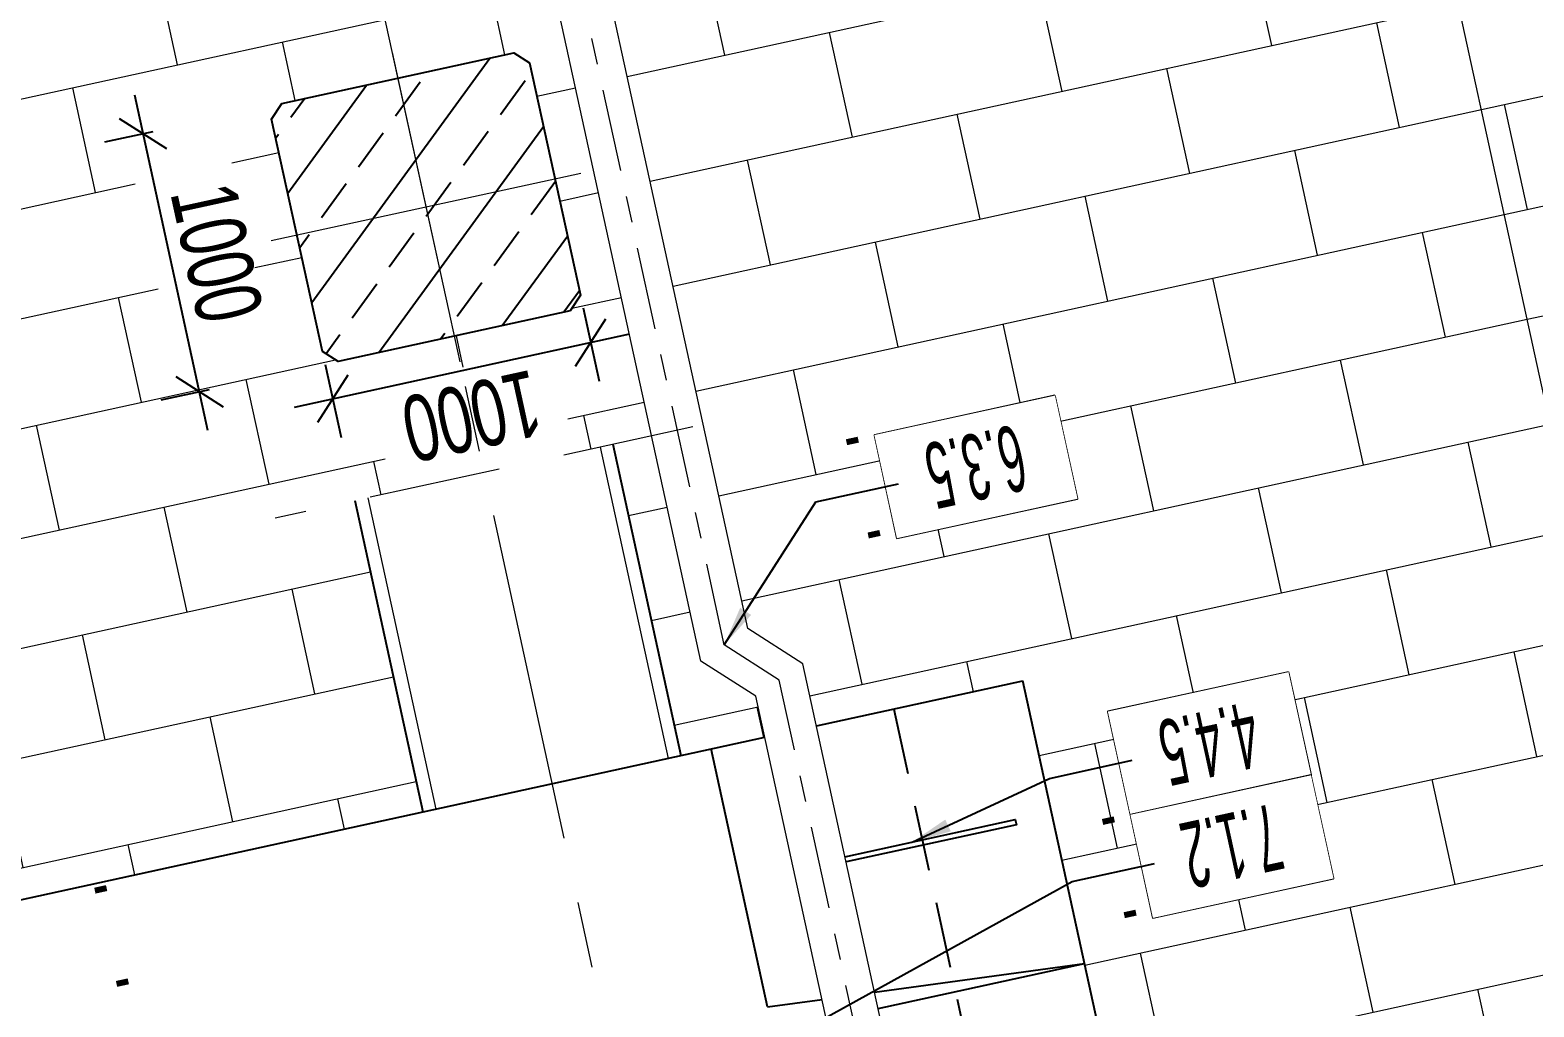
# Model space of a CAD drawing. Header units: metres. Extents: x 8416582 to 8417409, y 5771873 to 5772737.
# Drawn here: x 8416736.42 to 8416742.11, y 5772107.8 to 5772111.5 of the extents above; entities that cross this region are included whole.
import ezdxf
from ezdxf.enums import TextEntityAlignment as Align

# ---------------------------------------------------------------- set-up
doc = ezdxf.new("R2010")
doc.units = ezdxf.units.M
doc.set_wipeout_variables(frame=1)
doc.header["$PDSIZE"] = 0.05
for name, pattern in [('CENTER', [2, 1.25, -0.25, 0.25, -0.25]), ('DASHED', [0.75, 0.5, -0.25]), ('HIDDEN', [0.375, 0.25, -0.125])]:
    doc.linetypes.add(name, pattern=pattern)
for name, color, linetype in [('00RysOpi-T', 2, 'Continuous'), ('AII_M_konstrukcja beton', 3, 'Continuous'), ('AII_M_opisy do legendy', 2, 'Continuous'), ('AII_M_podpory', 1, 'Continuous')]:
    doc.layers.add(name, color=color, linetype=linetype)
for name, color, linetype, lineweight in [('AII_M_konstrukcja 0.00', 8, 'Continuous', 0), ('AII_M_konstrukcja 0.25', 1, 'Continuous', 25), ('AII_M_kreskowanie', 8, 'Continuous', 0), ('AII_M_linie przerywane', 9, 'DASHED', 18), ('AII_M_odwodnienie', 8, 'Continuous', 9), ('AII_M_opisy wymiary', 1, 'Continuous', 25), ('AII_M_osie', 9, 'CENTER', 18), ('AII_M_skarpy', 9, 'Continuous', 18), ('AII_M_wyposazenie', 1, 'Continuous', 25)]:
    doc.layers.add(name, color=color, linetype=linetype, lineweight=lineweight)
doc.styles.add('CDMSTYLE', font='CDMSIMPL.shx', dxfattribs={"width": 0.7, "bigfont": 'CDMBIGPL.shx'})
doc.dimstyles.new('CDM-ME100MM', dxfattribs={"dimscale": 0.1, "dimtxt": 2.5, "dimasz": 1.5, "dimexe": 1.5, "dimexo": 5, "dimgap": 0.5, "dimtad": 1, "dimdec": 0, "dimlfac": 1000, "dimrnd": 1, "dimzin": 9, "dimtxsty": 'CDMSTYLE', "dimblk": 'OBLIQUE', "dimcen": 2.5, "dimdle": 1.5, "dimclrd": 9, "dimclre": 9, "dimclrt": 1, "dimadec": 1, "dimazin": 2, "dimtfac": 1, "dimtdec": 0, "dimtix": 1, "dimtmove": 2, "dimatfit": 3, "dimfxl": 1, "dimtvp": 1, "dimtolj": 1, "dimtzin": 0, "dimlwd": 25, "dimlwe": 25, "dimarcsym": 0})
doc.dimstyles.new('CDM-ME100MM$7', dxfattribs={"dimscale": 0.1, "dimtxt": 2.5, "dimasz": 1.5, "dimexe": 1.5, "dimexo": 5, "dimgap": 0.5, "dimtad": 1, "dimdec": 0, "dimlfac": 1000, "dimrnd": 1, "dimzin": 9, "dimtxsty": 'CDMSTYLE', "dimblk": 'OBLIQUE', "dimcen": 2.5, "dimdle": 1.5, "dimclrd": 9, "dimclre": 9, "dimclrt": 1, "dimadec": 1, "dimazin": 2, "dimtfac": 1, "dimtdec": 0, "dimtix": 1, "dimtmove": 2, "dimatfit": 3, "dimfxl": 1, "dimtvp": 1, "dimtolj": 1, "dimtzin": 0, "dimlwd": 25, "dimlwe": 25, "dimarcsym": 0})
pattern_1 = [(192.32008, (8416702.4845, 5772263.57133), (0.0867147, -0.397041), []), (282.32008, (8416702.4845, 5772263.57133), (0.4837557, -0.3103263), [0.4064, -0.4064])]

# ---------------------------------------------------------------- blocks, each defined once
blk = doc.blocks.new('_OBLIQUE')
at = {"color": 0, "linetype": 'ByBlock'}
blk.add_line((-0.5, -0.5), (0.5, 0.5), dxfattribs=at)
blk = doc.blocks.new('*D303')
at = {"layer": 'AII_M_opisy wymiary', "color": 9, "lineweight": 25, "transparency": 16777216}
for p, q in [((8416738.5116, 5772110.4475), (8416738.5722, 5772110.17)), ((8416738.6868, 5772110.3485), (8416737.4167, 5772110.0712)), ((8416737.5346, 5772110.2341), (8416737.5952, 5772109.9566))]:
    blk.add_line(p, q, dxfattribs=at)
at = {"layer": 'Defpoints', "color": 0, "lineweight": 25, "transparency": 16777216}
for p in [(8416738.4049, 5772110.936), (8416737.428, 5772110.7226), (8416737.5632, 5772110.1032)]:
    blk.add_point(p, dxfattribs=at)
at = {"layer": 'AII_M_opisy wymiary', "color": 9, "lineweight": 25, "transparency": 16777216, "xscale": 0.15, "yscale": 0.15, "zscale": 0.15}
for p, rotation in [((8416738.5402, 5772110.3165), 12.32008198592469), ((8416737.5632, 5772110.1032), 192.3200819859247)]:
    blk.add_blockref('_OBLIQUE', p, dxfattribs=dict(at, rotation=rotation))
at = {"layer": 'AII_M_opisy wymiary', "color": 1, "transparency": 16777216, "insert": (8416738.0891, 5772110.0389), "char_height": 0.25, "attachment_point": 5, "rotation": 192.3201, "style": 'CDMSTYLE'}
blk.add_mtext('\\A1;1000', dxfattribs=at)
blk = doc.blocks.new('OpiTxt01')
at = {"color": 0, "linetype": 'Continuous', "lineweight": 20, "style": 'CDMSTYLE', "width": 0.7}
blk.add_attdef('TEKST_GORNY', (1, 0.895), '', height=2, dxfattribs=at)
at = {"color": 0, "linetype": 'Continuous', "lineweight": -2, "style": 'CDMSTYLE', "width": 0.7}
blk.add_attdef('TEKST_DOLNY', (1.049, -2.731), '', height=2, dxfattribs=at)
blk = doc.blocks.new('OpiNum01')
at = {"layer": 'AII_M_opisy do legendy', "color": 0, "linetype": 'Continuous'}
blk.add_lwpolyline([(-3.5, -2), (3.5, -2), (3.5, 2), (-3.5, 2)], close=True, dxfattribs=at)
at = {"color": 9, "linetype": 'Continuous', "lineweight": 25, "style": 'CDMSTYLE', "width": 0.7, "flags": 1}
for tag, p in [('NAZWAPOL', (-4.105, -6.803)), ('NAZWAANG', (-4.105, -10.477)), ('SPECYF', (-4.105, -14.151)), ('ID', (-4.105, -17.825)), ('BAZA', (-4.105, -21.499)), ('RYSUNEK', (-4.105, -25.173))]:
    blk.add_attdef(tag, p, '', height=2, dxfattribs=at)
at = {"layer": 'AII_M_opisy do legendy', "linetype": 'Continuous', "lineweight": -2, "style": 'CDMSTYLE', "width": 0.5}
blk.add_attdef('NR', text='', height=2.5, dxfattribs=at).set_placement((0, 0), align=Align.MIDDLE)
at = {"color": 0, "linetype": 'Continuous'}
blk.add_wipeout([(-3.5, -2), (3.5, -2), (3.5, 2), (-3.5, 2)], dxfattribs=at).dxf.layer = 'AII_M_opisy do legendy'
blk = doc.blocks.new('*D367')
at = {"layer": 'AII_M_opisy wymiary', "color": 9, "lineweight": 25, "transparency": 16777216}
for p, q in [((8416737.0908, 5772109.9836), (8416736.8134, 5772111.2537)), ((8416736.8816, 5772111.1151), (8416736.6989, 5772111.0751)), ((8416737.095, 5772110.1381), (8416736.9123, 5772110.0982))]:
    blk.add_line(p, q, dxfattribs=at)
at = {"layer": 'Defpoints', "color": 0, "lineweight": 25, "transparency": 16777216}
for p in [(8416737.3701, 5772111.2217), (8416736.8454, 5772111.1071), (8416737.5835, 5772110.2448)]:
    blk.add_point(p, dxfattribs=at)
at = {"layer": 'AII_M_opisy wymiary', "color": 9, "lineweight": 25, "transparency": 16777216, "xscale": 0.15, "yscale": 0.15, "zscale": 0.15}
for p, rotation in [((8416736.8454, 5772111.1071), 102.3200789447779), ((8416737.0588, 5772110.1302), 282.3200789447779)]:
    blk.add_blockref('_OBLIQUE', p, dxfattribs=dict(at, rotation=rotation))
at = {"layer": 'AII_M_opisy wymiary', "color": 1, "transparency": 16777216, "insert": (8416737.1231, 5772110.656), "char_height": 0.25, "attachment_point": 5, "rotation": 282.3201, "style": 'CDMSTYLE'}
blk.add_mtext('\\A1;1000', dxfattribs=at)

msp = doc.modelspace()

# ---------------------------------------------------------------- hatches: boundary and pattern name
at = {"layer": 'AII_M_kreskowanie'}
h = msp.add_hatch(dxfattribs=at)
h.set_pattern_fill('AR-B816', color=256, scale=0.002)
h.set_pattern_definition(pattern_1)
h.paths.add_polyline_path([(8416734.5943, 5772109.6372), (8416734.5561, 5772109.5777), (8416734.1165, 5772109.4817), (8416734.1378, 5772109.384), (8416734.228, 5772108.9712), (8416734.7164, 5772109.0779), (8416734.9739, 5772107.8991), (8416737.9048, 5772108.5392), (8416737.6474, 5772109.718), (8416738.1358, 5772109.8247), (8416738.0231, 5772110.3408), (8416737.5835, 5772110.2448), (8416737.524, 5772110.2829), (8416737.3319, 5772111.1622), (8416737.3701, 5772111.2217), (8416737.8098, 5772111.3178), (8416737.7884, 5772111.4155), (8416737.697, 5772111.8338), (8416737.2086, 5772111.7271), (8416736.9069, 5772113.1084), (8416736.8077, 5772113.5625), (8416733.8803, 5772112.9064), (8416733.976, 5772112.4683), (8416734.2777, 5772111.087), (8416733.7892, 5772110.9803), (8416733.9031, 5772110.4586), (8416734.3427, 5772110.5546), (8416734.4023, 5772110.5165)])
h.paths.add_polyline_path([(8416727.0857, 5772104.3693), (8416729.1712, 5772104.8248), (8416728.7946, 5772106.5495), (8416730.089, 5772106.8323), (8416729.8316, 5772108.0111), (8416730.3201, 5772108.1177), (8416730.2074, 5772108.6338), (8416729.7677, 5772108.5378), (8416729.7082, 5772108.576), (8416729.5162, 5772109.4552), (8416729.5544, 5772109.5148), (8416729.994, 5772109.6108), (8416729.9727, 5772109.7085), (8416729.8813, 5772110.1268), (8416729.3928, 5772110.0201), (8416728.9866, 5772111.8802), (8416725.6089, 5772111.1313)])
h.paths.add_polyline_path([(8416728.3306, 5772107.0353), (8416728.416, 5772106.6445), (8416727.7321, 5772106.4952), (8416727.6467, 5772106.886)], flags=16)
h.paths.add_polyline_path([(8416726.1679, 5772104.1688), (8416727.0857, 5772104.3693), (8416725.6089, 5772111.1313), (8416716.9834, 5772109.219)])
h.paths.add_polyline_path([(8416725.2632, 5772106.0676), (8416725.9471, 5772106.217), (8416726.0324, 5772105.8262), (8416726.1178, 5772105.4354), (8416726.2031, 5772105.0446), (8416725.5192, 5772104.8953), (8416725.4339, 5772105.286), (8416725.3485, 5772105.6768)], flags=16)
h.paths.add_polyline_path([(8416738.3951, 5772110.2976), (8416737.7031, 5772110.1465), (8416737.7831, 5772109.7801), (8416738.4751, 5772109.9313)], flags=16)
h.paths.add_polyline_path([(8416737.3254, 5772110.3377), (8416737.1743, 5772111.0297), (8416736.8079, 5772110.9497), (8416736.959, 5772110.2577)], flags=16)
h.paths.add_polyline_path([(8416734.4884, 5772109.4385), (8416733.7964, 5772109.2874), (8416733.8764, 5772108.921), (8416734.5684, 5772109.0721)], flags=16)
h.paths.add_polyline_path([(8416733.4188, 5772109.4785), (8416733.2676, 5772110.1706), (8416732.9013, 5772110.0906), (8416733.0524, 5772109.3985)], flags=17)
h.paths.add_polyline_path([(8416730.5793, 5772108.5906), (8416729.8873, 5772108.4395), (8416729.9673, 5772108.0731), (8416730.6593, 5772108.2243)], flags=16)
h.paths.add_polyline_path([(8416729.5096, 5772108.6307), (8416729.3585, 5772109.3227), (8416728.9921, 5772109.2427), (8416729.1433, 5772108.5507)], flags=16)
h.paths.add_polyline_path([(8416728.2559, 5772107.0062), (8416727.7267, 5772106.8906), (8416727.8068, 5772106.5243), (8416728.3359, 5772106.6399)], flags=0)
h.paths.add_polyline_path([(8416726.013, 5772105.8092), (8416725.3733, 5772105.6694), (8416725.4533, 5772105.3031), (8416726.093, 5772105.4428)], flags=0)
h.paths.add_polyline_path([(8416725.9044, 5772106.1949), (8416725.3112, 5772106.0653), (8416725.3912, 5772105.699), (8416725.9844, 5772105.8285)], flags=0)
h.paths.add_polyline_path([(8416726.0547, 5772105.4088), (8416725.5023, 5772105.2882), (8416725.5823, 5772104.9218), (8416726.1347, 5772105.0425)], flags=0)
edge = h.paths.add_edge_path()
edge.add_line((8416739.3432, 5772109.1005), (8416739.3947, 5772108.8646))
edge.add_line((8416739.3947, 5772108.8646), (8416740.1763, 5772109.0353))
edge.add_line((8416740.1763, 5772109.0353), (8416740.5316, 5772107.4083))
edge.add_line((8416740.5316, 5772107.4083), (8416742.6402, 5772107.8688))
edge.add_line((8416742.6402, 5772107.8688), (8416741.1826, 5772114.543))
edge.add_line((8416741.1826, 5772114.543), (8416737.7835, 5772113.7812))
edge.add_line((8416737.7835, 5772113.7812), (8416737.8839, 5772113.3218))
edge.add_line((8416737.8839, 5772113.3218), (8416738.1855, 5772111.9405))
edge.add_line((8416738.1855, 5772111.9405), (8416737.697, 5772111.8338))
edge.add_line((8416737.697, 5772111.8338), (8416737.8098, 5772111.3178))
edge.add_line((8416737.8098, 5772111.3178), (8416738.2494, 5772111.4138))
edge.add_line((8416738.2494, 5772111.4138), (8416738.3089, 5772111.3756))
edge.add_line((8416738.3089, 5772111.3756), (8416738.5009, 5772110.4963))
edge.add_line((8416738.5009, 5772110.4963), (8416738.4628, 5772110.4368))
edge.add_line((8416738.4628, 5772110.4368), (8416738.0231, 5772110.3408))
edge.add_line((8416738.0231, 5772110.3408), (8416738.0445, 5772110.2431))
edge.add_line((8416738.0445, 5772110.2431), (8416738.1358, 5772109.8247))
edge.add_line((8416738.1358, 5772109.8247), (8416738.6243, 5772109.9314))
edge.add_line((8416738.6243, 5772109.9314), (8416738.8818, 5772108.7526))
edge.add_line((8416738.8818, 5772108.7526), (8416739.1993, 5772108.822))
edge.add_line((8416739.1993, 5772108.822), (8416739.1655, 5772108.9769))
edge.add_line((8416739.1655, 5772108.9769), (8416738.9571, 5772109.1105))
edge.add_line((8416738.9571, 5772109.1105), (8416738.0175, 5772113.4127))
edge.add_arc((8416738.1094, 5772113.4552), 0.1012, 204.7921, 371.6329)
edge.add_line((8416738.2085, 5772113.4756), (8416739.1349, 5772109.2341))
edge.add_line((8416739.1349, 5772109.2341), (8416739.3432, 5772109.1005))
edge = h.paths.add_edge_path()
edge.add_line((8416733.6074, 5772107.7118), (8416733.6305, 5772107.6057))
edge.add_line((8416733.6305, 5772107.6057), (8416733.9969, 5772107.6857))
edge.add_line((8416733.9969, 5772107.6857), (8416733.7395, 5772108.8645))
edge.add_line((8416733.7395, 5772108.8645), (8416734.228, 5772108.9712))
edge.add_line((8416734.228, 5772108.9712), (8416734.1165, 5772109.4817))
edge.add_line((8416734.1165, 5772109.4817), (8416733.6768, 5772109.3856))
edge.add_line((8416733.6768, 5772109.3856), (8416733.6173, 5772109.4238))
edge.add_line((8416733.6173, 5772109.4238), (8416733.4253, 5772110.3031))
edge.add_line((8416733.4253, 5772110.3031), (8416733.4635, 5772110.3626))
edge.add_line((8416733.4635, 5772110.3626), (8416733.9031, 5772110.4586))
edge.add_line((8416733.9031, 5772110.4586), (8416733.8818, 5772110.5563))
edge.add_line((8416733.8818, 5772110.5563), (8416733.7892, 5772110.9803))
edge.add_line((8416733.7892, 5772110.9803), (8416733.3007, 5772110.8736))
edge.add_line((8416733.3007, 5772110.8736), (8416732.999, 5772112.2549))
edge.add_line((8416732.999, 5772112.2549), (8416732.8917, 5772112.746))
edge.add_line((8416732.8917, 5772112.746), (8416729.9629, 5772112.0967))
edge.add_line((8416729.9629, 5772112.0967), (8416730.3698, 5772110.2335))
edge.add_line((8416730.3698, 5772110.2335), (8416729.8813, 5772110.1268))
edge.add_line((8416729.8813, 5772110.1268), (8416729.994, 5772109.6108))
edge.add_line((8416729.994, 5772109.6108), (8416730.4336, 5772109.7068))
edge.add_line((8416730.4336, 5772109.7068), (8416730.4931, 5772109.6686))
edge.add_line((8416730.4931, 5772109.6686), (8416730.6852, 5772108.7893))
edge.add_line((8416730.6852, 5772108.7893), (8416730.647, 5772108.7298))
edge.add_line((8416730.647, 5772108.7298), (8416730.2074, 5772108.6338))
edge.add_line((8416730.2074, 5772108.6338), (8416730.2287, 5772108.5361))
edge.add_line((8416730.2287, 5772108.5361), (8416730.3201, 5772108.1177))
edge.add_line((8416730.3201, 5772108.1177), (8416730.8086, 5772108.2244))
edge.add_line((8416730.8086, 5772108.2244), (8416731.066, 5772107.0456))
edge.add_line((8416731.066, 5772107.0456), (8416733.4351, 5772107.563))
edge.add_line((8416733.4351, 5772107.563), (8416733.3943, 5772107.7501))
edge.add_line((8416733.3943, 5772107.7501), (8416733.5661, 5772108.0179))
edge.add_line((8416733.5661, 5772108.0179), (8416732.5831, 5772112.5187))
edge.add_arc((8416732.6808, 5772112.54), 0.1, 192.3201, 372.3201)
edge.add_line((8416732.7785, 5772112.5614), (8416733.7792, 5772107.9797))
edge.add_line((8416733.7792, 5772107.9797), (8416733.6074, 5772107.7118))
at = {"layer": 'AII_M_kreskowanie', "lineweight": 25}
h = msp.add_hatch(dxfattribs=at)
h.set_pattern_fill('ANSI33', color=256, scale=0.05, angle=-336.7393)
h.set_pattern_definition([(233.93235, (8416711.17173, 5772267.9469), (0.25664236, -0.186925), []), (233.93235, (8416710.94995, 5772267.91203), (0.25664236, -0.186925), [0.15875, -0.079375])])
h.paths.add_polyline_path([(8416738.4628, 5772110.4368), (8416737.5835, 5772110.2448), (8416737.524, 5772110.2829), (8416737.3319, 5772111.1622), (8416737.3701, 5772111.2217), (8416738.2494, 5772111.4138), (8416738.3089, 5772111.3756), (8416738.5009, 5772110.4963)])

# ---------------------------------------------------------------- linework, layer by layer
at = {"layer": 'AII_M_konstrukcja 0.00'}
for points in [[(8416738.5755, 5772109.9207), (8416738.8329, 5772108.7419)], [(8416737.6962, 5772109.7287), (8416737.9537, 5772108.5499)]]:
    msp.add_lwpolyline(points, dxfattribs=at)
at = {"layer": 'AII_M_konstrukcja 0.25'}
for points in [[(8416738.6243, 5772109.9314), (8416738.8818, 5772108.7526)], [(8416737.6474, 5772109.718), (8416737.9048, 5772108.5392)], [(8416739.2101, 5772107.8007), (8416738.9968, 5772108.7777)], [(8416739.6284, 5772107.7948), (8416740.4099, 5772107.9655)]]:
    msp.add_lwpolyline(points, dxfattribs=at)
at = {"layer": 'AII_M_konstrukcja 0.25', "linetype": 'HIDDEN'}
msp.add_lwpolyline([(8416739.6878, 5772108.9286), (8416740.2591, 5772106.3129)], dxfattribs=at)
at = {"layer": 'AII_M_konstrukcja beton'}
msp.add_lwpolyline([(8416738.4628, 5772110.4368), (8416737.5835, 5772110.2448), (8416737.524, 5772110.2829), (8416737.3319, 5772111.1622), (8416737.3701, 5772111.2217), (8416738.2494, 5772111.4138), (8416738.3089, 5772111.3756), (8416738.5009, 5772110.4963)], close=True, dxfattribs=at)
at = {"layer": 'AII_M_linie przerywane'}
msp.add_lwpolyline([(8416738.9265, 5772109.9974), (8416737.3451, 5772109.652)], dxfattribs=at)
at = {"layer": 'AII_M_odwodnienie', "linetype": 'CENTER', "ltscale": 0.25}
msp.add_lwpolyline([(8416739.7042, 5772106.9788), (8416739.2543, 5772109.0387), (8416739.046, 5772109.1723), (8416738.0574, 5772113.6988)], dxfattribs=at)
at = {"layer": 'AII_M_odwodnienie'}
for points in [[(8416739.8019, 5772107.0002), (8416739.3432, 5772109.1005), (8416739.1349, 5772109.2341), (8416738.1598, 5772113.6986)], [(8416739.6065, 5772106.9575), (8416739.1655, 5772108.9769), (8416738.9571, 5772109.1105), (8416737.9644, 5772113.6559)]]:
    msp.add_lwpolyline(points, dxfattribs=at)
at = {"layer": 'AII_M_osie'}
for points in [[(8416736.8912, 5772115.5234), (8416738.9963, 5772105.8851)], [(8416737.7884, 5772111.4155), (8416738.0445, 5772110.2431)], [(8416738.5026, 5772110.9573), (8416737.3303, 5772110.7012)]]:
    msp.add_lwpolyline(points, dxfattribs=at)
at = {"layer": 'AII_M_podpory', "color": 2}
for points in [[(8416739.3947, 5772108.8646), (8416740.1763, 5772109.0353)], [(8416740.6938, 5772106.6656), (8416740.1763, 5772109.0353)], [(8416733.6305, 5772107.6057), (8416739.1993, 5772108.822)], [(8416739.6149, 5772107.8563), (8416740.4099, 5772107.9655)], [(8416739.2101, 5772107.8007), (8416739.4162, 5772107.829)]]:
    msp.add_lwpolyline(points, dxfattribs=at)
at = {"layer": 'AII_M_skarpy', "color": 1}
msp.add_lwpolyline([(8416742.6402, 5772107.8688), (8416741.1676, 5772114.6114)], dxfattribs=at)
at = {"layer": 'AII_M_wyposazenie', "color": 1, "lineweight": 25}
msp.add_lwpolyline([(8416739.5029, 5772108.3691), (8416740.148, 5772108.51), (8416740.1523, 5772108.4905), (8416739.5072, 5772108.3496)], dxfattribs=at)

# ---------------------------------------------------------------- block references
at = {"layer": 'Defpoints', "color": 250, "linetype": 'Continuous', "lineweight": 0, "xscale": 0.1, "yscale": 0.1, "zscale": 0.1, "rotation": 192.3200789447779}
msp.add_blockref('OpiTxt01', (8416736.8595, 5772108.0836), dxfattribs=at).add_auto_attribs({'TEKST_GORNY': '-', 'TEKST_DOLNY': '-'})

# ---------------------------------------------------------------- dimensions: what is measured, and where the dimension line sits
at = {"layer": 'AII_M_opisy wymiary'}
dim = msp.add_linear_dim(base=(8416736.8454, 5772111.1071), p1=(8416737.5835, 5772110.2448), p2=(8416737.3701, 5772111.2217), angle=282.3201, dimstyle='CDM-ME100MM', dxfattribs=at)
dim.commit()
dim.dimension.update_dxf_attribs({"geometry": '*D367', "text_midpoint": (8416737.1231, 5772110.656)})
dim = msp.add_aligned_dim(p1=(8416738.4049, 5772110.936), p2=(8416737.428, 5772110.7226), distance=0.634, dimstyle='CDM-ME100MM', dxfattribs=at)
dim.commit()
dim.dimension.update_dxf_attribs({"geometry": '*D303', "text_midpoint": (8416738.0891, 5772110.0389)})

# ---------------------------------------------------------------- next in the draw order: block references
at = {"layer": '00RysOpi-T', "color": 1, "linetype": 'Continuous', "lineweight": 0, "xscale": 0.1, "yscale": 0.1, "zscale": 0.1}
for p, rotation, values in [((8416739.999, 5772109.8457), 192.3200791795808, {'NR': '6.3.5'}), ((8416740.8832, 5772108.7986), 192.3200789447779, {'NR': '4.4.5'})]:
    msp.add_blockref('OpiNum01', p, dxfattribs=dict(at, rotation=rotation)).add_auto_attribs(values)

# ---------------------------------------------------------------- next in the draw order: block references
at = {"layer": 'Defpoints', "color": 250, "linetype": 'Continuous', "lineweight": 0, "xscale": 0.1, "yscale": 0.1, "zscale": 0.1, "rotation": 192.3200791795808}
msp.add_blockref('OpiTxt01', (8416739.7059, 5772109.7817), dxfattribs=at).add_auto_attribs({'TEKST_GORNY': '-', 'TEKST_DOLNY': '-'})

# ---------------------------------------------------------------- next in the draw order: leaders
at = {"layer": '00RysOpi-T', "color": 9, "linetype": 'Continuous', "lineweight": 0}
for points in [[(8416739.046, 5772109.1723), (8416739.3933, 5772109.7134), (8416739.7059, 5772109.7817)], [(8416739.7572, 5772108.4247), (8416740.2775, 5772108.6663), (8416740.5901, 5772108.7346)]]:
    msp.add_leader(points, dimstyle='CDM-ME100MM$7', dxfattribs=at)

# ---------------------------------------------------------------- next in the draw order: block references
at = {"layer": '00RysOpi-T', "color": 1, "linetype": 'Continuous', "lineweight": 0, "xscale": 0.1, "yscale": 0.1, "zscale": 0.1, "rotation": 192.3200789447779}
msp.add_blockref('OpiNum01', (8416740.9685, 5772108.4078), dxfattribs=at).add_auto_attribs({'NR': '7.1.2'})

# ---------------------------------------------------------------- next in the draw order: hatches: boundary and pattern name
at = {"layer": 'AII_M_kreskowanie'}
h = msp.add_hatch(dxfattribs=at)
h.set_pattern_fill('AR-B816', color=256, scale=0.002)
h.set_pattern_definition(pattern_1)
h.paths.add_polyline_path([(8416742.6402, 5772107.8688), (8416743.6218, 5772108.0832), (8416750.1699, 5772116.629), (8416741.1826, 5772114.543)])
h.paths.add_polyline_path([(8416743.2451, 5772109.9949), (8416743.3304, 5772109.6041), (8416743.4157, 5772109.2133), (8416743.5011, 5772108.8225), (8416742.8172, 5772108.6732), (8416742.7319, 5772109.064), (8416742.6465, 5772109.4548), (8416742.5612, 5772109.8455)], flags=16)
h.paths.add_polyline_path([(8416742.7319, 5772109.064), (8416743.4157, 5772109.2133)], flags=0)
h.paths.add_polyline_path([(8416743.311, 5772109.5871), (8416742.6713, 5772109.4474), (8416742.7513, 5772109.081), (8416743.391, 5772109.2207)], flags=0)
h.paths.add_polyline_path([(8416743.2024, 5772109.9728), (8416742.6092, 5772109.8432), (8416742.6892, 5772109.4769), (8416743.2824, 5772109.6064)], flags=0)
h.paths.add_polyline_path([(8416743.3527, 5772109.1868), (8416742.8002, 5772109.0661), (8416742.8803, 5772108.6997), (8416743.4327, 5772108.8204)], flags=0)

# ---------------------------------------------------------------- next in the draw order: block references
at = {"layer": 'Defpoints', "color": 250, "linetype": 'Continuous', "lineweight": 0, "xscale": 0.1, "yscale": 0.1, "zscale": 0.1, "rotation": 192.3200789447779}
msp.add_blockref('OpiTxt01', (8416740.6754, 5772108.3438), dxfattribs=at).add_auto_attribs({'TEKST_GORNY': '-', 'TEKST_DOLNY': '-'})

# ---------------------------------------------------------------- next in the draw order: leaders
at = {"layer": '00RysOpi-T', "color": 9, "linetype": 'Continuous', "lineweight": 0}
msp.add_leader([(8416738.6775, 5772107.3447), (8416740.3628, 5772108.2755), (8416740.6754, 5772108.3438)], dimstyle='CDM-ME100MM$7', dxfattribs=at)

doc.saveas('drawing.dxf')
